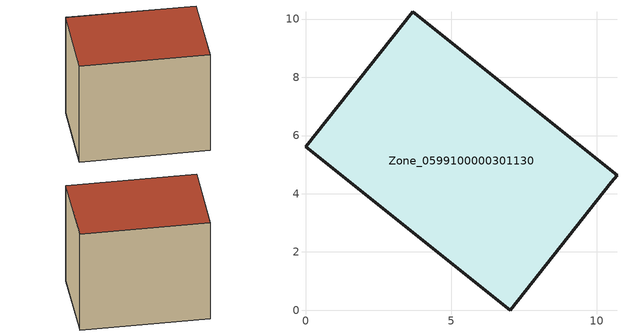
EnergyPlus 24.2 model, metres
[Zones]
Zone_0599100000301130
 floor ground (C_G): 10.49,4.39 7.04,0 0,5.62 3.69,10.25 10.7,4.64 z0.41
 wall outside (C_F): 10.7,4.64 3.69,10.25 0,5.62 7.04,0 10.49,4.39 10.7,4.64 z0.41:8.33
 roof outside (C_R): 7.04,0 10.49,4.39 10.7,4.64 3.69,10.25 0,5.62 z8.33
[BUILDING]
Pand.0599100000301130: North Axis=0; Terrain=City; Loads Convergence Tolerance Value=0.04; Temperature Convergence Tolerance Value=0.4; Solar Distribution=FullExterior; Maximum Number of Warmup Days=25; Minimum Number of Warmup Days=1
[Site:Location]
Rotterdam.The.Hague.AP_ZH_NLD Design_Conditions: Latitude=51.96; Longitude=4.45; Time Zone=1; Elevation=-4.5
[SITE:GROUNDTEMPERATURE:BUILDINGSURFACE]
18, 18, 18, 18, 18, 18, 18, 18, 18, 18, 18, 18
[MATERIAL] Thermal Absorptance=0.9; Solar Absorptance=0.7; Visible Absorptance=0.7
Name | Roughness | Thickness | Conductivity | Density | Specific Heat
G.TC.1975-1991 | MediumSmooth | 0.15 | 0.288461 | 540 | 1210
F.TC.1975-1991 | Rough | 0.3 | 0.230769 | 1920 | 840
R.TC.1975-1991 | MediumRough | 0.2 | 0.153846 | 1500 | 1000
[CONSTRUCTION]
C_G: G.TC.1975-1991
C_F: F.TC.1975-1991
C_R: R.TC.1975-1991
[ZONE]
Zone_0599100000301130: Type=1; Multiplier=1; Ceiling Height=Autocalculate; Volume=Autocalculate; Floor Area=autocalculate; Part of Total Floor Area=Yes
[ZONEINFILTRATION:DESIGNFLOWRATE]
Infil_Zone_0599100000301130: Zone or ZoneList or Space or SpaceList=Zone_0599100000301130; Schedule=AlwaysOn; Design Flow Rate Calculation Method=Flow/Area; Flow Rate per Floor Area=0.003; Constant Term Coefficient=1; Temperature Term Coefficient=0; Velocity Term Coefficient=0; Velocity Squared Term Coefficient=0
[HVACTEMPLATE:ZONE:IDEALLOADSAIRSYSTEM]
Zone_0599100000301130: Maximum Heating Supply Air Temperature=50; Minimum Cooling Supply Air Temperature=13; Maximum Heating Supply Air Humidity Ratio=0.0156; Minimum Cooling Supply Air Humidity Ratio=0.0077; Heating Limit=NoLimit; Cooling Limit=NoLimit; Dehumidification Control Type=ConstantSensibleHeatRatio; Cooling Sensible Heat Ratio=0.7; Dehumidification Setpoint=60; Humidification Control Type=None; Humidification Setpoint=30; Outdoor Air Method=None; Outdoor Air Flow Rate per Person=0.00944; Outdoor Air Flow Rate per Zone Floor Area=0; Outdoor Air Flow Rate per Zone=0; Demand Controlled Ventilation Type=None; Outdoor Air Economizer Type=NoEconomizer; Heat Recovery Type=None; Sensible Heat Recovery Effectiveness=0.7; Latent Heat Recovery Effectiveness=0.65
[ZONECONTROL:THERMOSTAT]
ThermostatControl_Zone_0599100000301130: Zone or ZoneList=Zone_0599100000301130; Control Type Schedule=DualSetpointControlType; Control 1=Thermostat_Zone_0599100000301130; Temperature Difference Between Cutout And Setpoint=0
[THERMOSTATSETPOINT:DUALSETPOINT]
Thermostat_Zone_0599100000301130: Heating Setpoint Temperature Schedule=HeatingSetpoint_Zone_0599100000301130; Cooling Setpoint Temperature Schedule=CoolingSetpoint_Zone_0599100000301130
[SCHEDULE:COMPACT]
HeatingSetpoint_Zone_0599100000301130: Through: 12/31, For: AllDays, Until: 24:00, 21
CoolingSetpoint_Zone_0599100000301130: Through: 12/31, For: AllDays, Until: 24:00, 24
DualSetpointControlType: Through: 12/31, For: AllDays, Until: 24:00, 4
AlwaysOn: Through: 12/31, For: AllDays, Until: 24:00, 1
